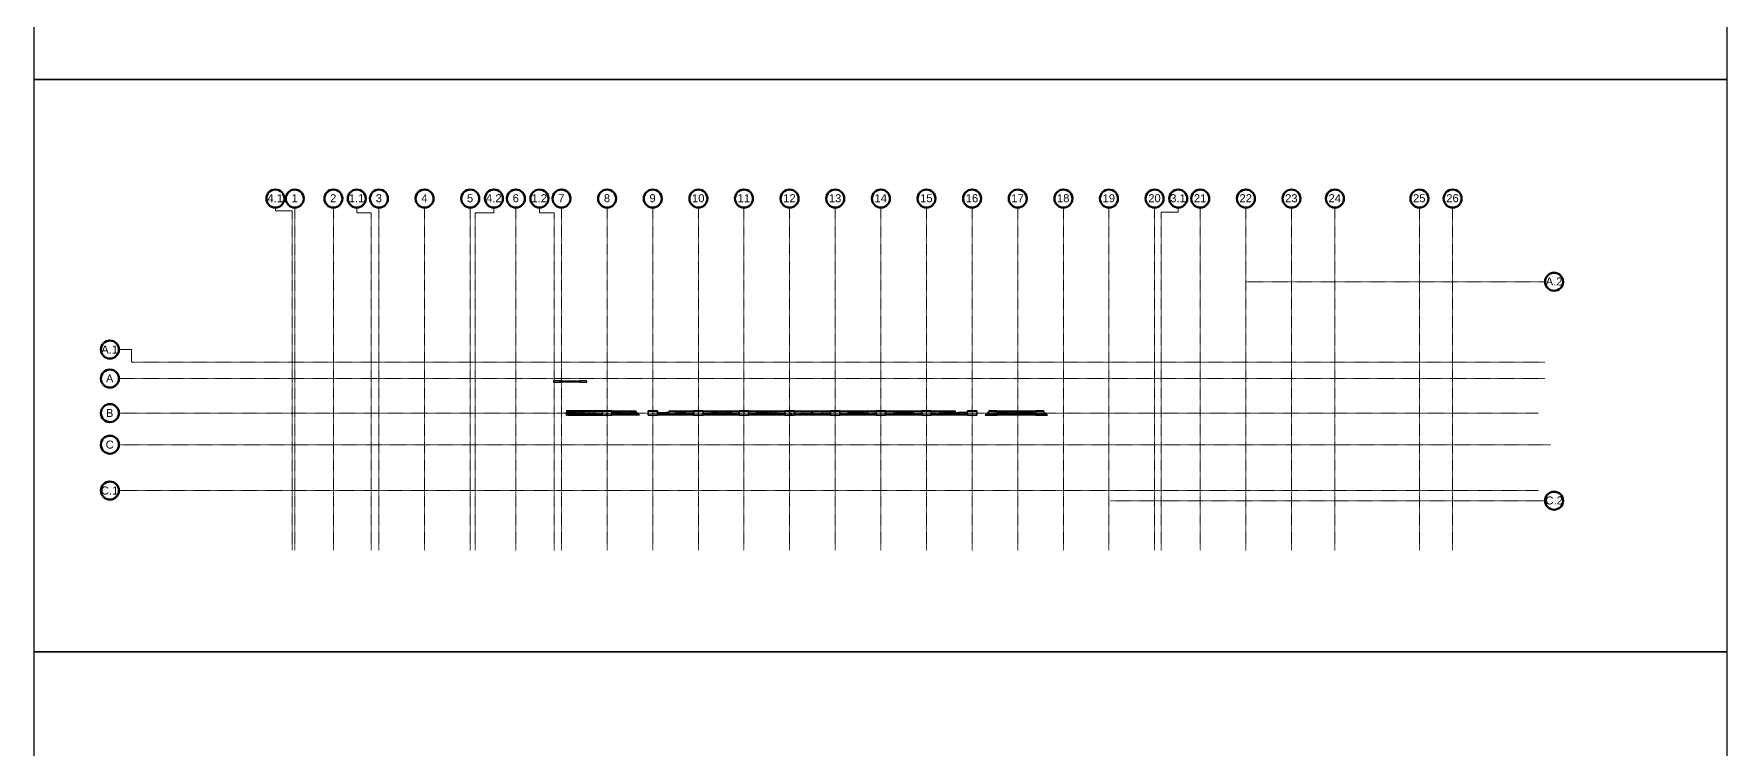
# Model space of a CAD drawing. Header units: millimetres. Extents: x -70132 to 394080, y -1879526 to 121974.
# Drawn here: x -66720 to 356364, y -1046022 to -867340 of the extents above; entities that cross this region are included whole.
import ezdxf

# ---------------------------------------------------------------- set-up
doc = ezdxf.new("R2010")
doc.units = ezdxf.units.MM
doc.linetypes.add('DPA_Grid _ Level 100', pattern=[10, 5.5, -1.6, 1.3, -1.6])
for name, color, linetype in [('000 - CONCRETE_COL_HATCH_', 251, 'Continuous'), ('000 - CONCRETE_WALL_HATCH_', 251, 'Continuous'), ('000 - CONCRETE_WALL_MAIN_COLOR_1', 5, 'Continuous'), ('000 - CONCRETE_WALL_MAIN_COLOR_2', 1, 'Continuous'), ('009 - AHP_06_PANEL_MAIN_COLOR_1', 3, 'Continuous'), ('009 - AHP_06_PANEL_SYMBOL_', 251, 'Continuous')]:
    doc.layers.add(name, color=color, linetype=linetype)
doc.layers.add('S-GRID', color=251, linetype='Continuous', lineweight=9)
doc.layers.add('S-GRID-IDEN', color=3, linetype='Continuous', lineweight=50)
doc.styles.add('Arial_1', font='arial.ttf', dxfattribs={"height": 2000})
pattern_1 = [(37.5, (0, 0), (-0.314967, 9.63412), [0, -7.6, 0, -8.5, 0, -8.125]), (7.5, (0, 0), (8.84888, 14.11073), [0, -4.1, 0, -6.85, 0, -2.625]), (327.5, (-6.15, 0), (15.57071, 0.028295), [0, -2.5, 0, -9, 0, -11.75]), (317.5, (-6.15, 0), (15.03063, 4.38838), [0, -1.25, 0, -5.9, 0, -6.75])]

# ---------------------------------------------------------------- blocks, each defined once
blk = doc.blocks.new('Grid - 100 Scale-2291345-4150-01 CONCOURSE LEVEL - REFLECTED CEILING PLAN')
at = {"layer": 'S-GRID-IDEN'}
blk.add_circle((0, 0), 4.5, dxfattribs=at)
blk = doc.blocks.new('W-1-PP19-AR-4150-01-A_20251223-113230_EX_GRID')
at = {"layer": 'S-GRID'}
for p, q in [((-37295, 50549), (-37295, 51340)), ((-16956, 50007), (-16956, 51340)), ((17331, 50007), (17331, 51340)), ((28679, 50007), (28679, 51340)), ((188291, 50168), (188291, 51340)), ((-33055, 50549), (-37295, 50549)), ((-13323, 50007), (-16956, 50007)), ((12602, 50007), (17331, 50007)), ((32355, 50007), (28679, 50007)), ((184065, 50168), (188291, 50168)), ((-73202, 15848), (-76377, 15848)), ((-73202, 12673), (-73202, 15848))]:
    blk.add_line(p, q, dxfattribs=at)
at = {"layer": 'S-GRID', "linetype": 'DPA_Grid _ Level 100'}
for p, q in [((-32435, -34361), (-32435, 51340)), ((-22800, -34321), (-22800, 51340)), ((-11400, -34321), (-11400, 51340)), ((0, -34321), (0, 51340)), ((11400, -34321), (11400, 51340)), ((22800, -34321), (22800, 51340)), ((34200, -34321), (34200, 51340)), ((45600, -34321), (45600, 51340)), ((57000, -34321), (57000, 51340)), ((68400, -34321), (68400, 51340)), ((79800, -34321), (79800, 51340)), ((91200, -34321), (91200, 51340)), ((102600, -34321), (102600, 51340)), ((114000, -34321), (114000, 51340)), ((125400, -34321), (125400, 51340)), ((136800, -34321), (136800, 51340)), ((148200, -34321), (148200, 51340)), ((159600, -34321), (159600, 51340)), ((171000, -34321), (171000, 51340)), ((182400, -34321), (182400, 51340)), ((193800, -34321), (193800, 51340)), ((205200, -34321), (205200, 51340)), ((216600, -34321), (216600, 51340)), ((227440, -34321), (227440, 51340)), ((248565, -34321), (248565, 51340)), ((256865, -34321), (256865, 51340)), ((-33055, -34361), (-33055, 50549)), ((-13323, -34321), (-13323, 50007)), ((12602, -34321), (12602, 50007)), ((32355, -34321), (32355, 50007)), ((184065, -34321), (184065, 50168)), ((205200, 32810), (279961, 32810)), ((279961, 8615), (-76377, 8615)), ((279961, 12673), (-73202, 12673)), ((278334, 0), (-76377, 0)), ((281297, -7900), (-76377, -7900)), ((278334, -19375), (-76377, -19375)), ((171385, -21892), (279961, -21892))]:
    blk.add_line(p, q, dxfattribs=at)
at = {"layer": 'S-GRID-IDEN', "xscale": 499.9999999999994, "yscale": 499.9999999999994, "zscale": 499.9999999999994}
for p in [(-37295, 53590), (-32435, 53590), (-22800, 53590), (-16956, 53590), (-11400, 53590), (0, 53590), (11400, 53590), (17331, 53590), (22800, 53590), (28679, 53590), (34200, 53590), (45600, 53590), (57000, 53590), (68400, 53590), (79800, 53590), (91200, 53590), (102600, 53590), (114000, 53590), (125400, 53590), (136800, 53590), (148200, 53590), (159600, 53590), (171000, 53590), (182400, 53590), (188291, 53590), (193800, 53590), (205200, 53590), (216600, 53590), (227440, 53590), (248565, 53590), (256865, 53590)]:
    blk.add_blockref('Grid - 100 Scale-2291345-4150-01 CONCOURSE LEVEL - REFLECTED CEILING PLAN', p, dxfattribs=at)
for p, rotation in [((282211, 32810), 269.9999999999995), ((-78627, 15848), 89.99999999999982), ((-78627, 8615), 89.99999999999982), ((-78627, 0), 89.99999999999982), ((-78627, -7900), 89.99999999999982), ((-78627, -19375), 89.99999999999982), ((282211, -21892), 269.9999999999994)]:
    blk.add_blockref('Grid - 100 Scale-2291345-4150-01 CONCOURSE LEVEL - REFLECTED CEILING PLAN', p, dxfattribs=dict(at, rotation=rotation))
at = {"layer": 'S-GRID-IDEN', "lineweight": 9, "char_height": 2000, "attachment_point": 1, "style": 'Arial_1'}
for s, insert, width in [('4.1', (-39284, 54670), 4729.96), ('1', (-33251, 54670), 1883.97), ('2', (-23616, 54670), 1883.97), ('1.1', (-18945, 54670), 4729.96), ('3', (-12216, 54670), 1883.97), ('4', (-816, 54670), 1883.97), ('5', (10584, 54670), 1883.97), ('4.2', (15342, 54670), 4729.96), ('6', (21984, 54670), 1883.97), ('1.2', (26690, 54670), 4729.96), ('7', (33384, 54670), 1883.97), ('8', (44784, 54670), 1883.97), ('9', (56184, 54670), 1883.97), ('10', (66806, 54670), 3767.93), ('11', (78206, 54670), 3767.93), ('12', (89606, 54670), 3767.93), ('13', (101006, 54670), 3767.93), ('14', (112406, 54670), 3767.93), ('15', (123806, 54670), 3767.93), ('16', (135206, 54670), 3767.93), ('17', (146606, 54670), 3767.93), ('18', (158006, 54670), 3767.93), ('19', (169406, 54670), 3767.93), ('20', (180806, 54670), 3767.93), ('3.1', (186302, 54670), 4729.96), ('21', (192206, 54670), 3767.93), ('22', (203606, 54670), 3767.93), ('23', (215006, 54670), 3767.93), ('24', (225846, 54670), 3767.93), ('25', (246971, 54670), 3767.93), ('26', (255271, 54670), 3767.93), ('A.2', (280117, 33872), 5130.8), ('A.1', (-80798, 16867), 5130.8), ('A', (-79626, 9634), 2284.81), ('B', (-79626, 1019), 2284.81), ('C', (-79691, -6881), 2445.15), ('C.1', (-80866, -18356), 5291.14), ('C.2', (280050, -20830), 5291.14)]:
    blk.add_mtext(s, dxfattribs=dict(at, insert=insert, width=width))
blk = doc.blocks.new('*U1110')
at = {"layer": '000 - CONCRETE_COL_HATCH_'}
h = blk.add_hatch(dxfattribs=at)
h.set_pattern_fill('AR-CONC', color=256, scale=50)
h.paths.add_polyline_path([(-1125, 500), (1125, 500), (1125, -500), (-1125, -500)])
at = {"layer": '000 - CONCRETE_WALL_HATCH_'}
h = blk.add_hatch(dxfattribs=at)
h.set_pattern_fill('AR-SAND', color=256, scale=5)
h.set_pattern_definition(pattern_1)
h.paths.add_polyline_path([(-1165, 540), (-1175, 550), (-1175, -550), (-1165, -540)])
h = blk.add_hatch(dxfattribs=at)
h.set_pattern_fill('AR-SAND', color=256, scale=5)
h.set_pattern_definition(pattern_1)
h.paths.add_polyline_path([(1175, 550), (-1175, 550), (-1165, 540), (1165, 540)])
h = blk.add_hatch(dxfattribs=at)
h.set_pattern_fill('ANSI37', color=256, scale=15)
h.paths.add_polyline_path([(-1125, 500), (-1165, 540), (-1165, -540), (-1125, -500)])
h = blk.add_hatch(dxfattribs=at)
h.set_pattern_fill('ANSI37', color=256, scale=15)
h.paths.add_polyline_path([(-50, 50), (50, 50), (90, 90), (-90, 90)])
h = blk.add_hatch(dxfattribs=at)
h.set_pattern_fill('ANSI37', color=256, scale=15)
h.paths.add_polyline_path([(50, 50), (50, -50), (90, -90), (90, 90)])
h = blk.add_hatch(dxfattribs=at)
h.set_pattern_fill('AR-SAND', color=256, scale=5)
h.set_pattern_definition(pattern_1)
h.paths.add_polyline_path([(1175, 550), (1165, 540), (1165, -540), (1175, -550)])
h = blk.add_hatch(dxfattribs=at)
h.set_pattern_fill('AR-SAND', color=256, scale=5)
h.set_pattern_definition(pattern_1)
h.paths.add_polyline_path([(1165, -540), (-1165, -540), (-1175, -550), (1175, -550)])
h = blk.add_hatch(dxfattribs=at)
h.set_pattern_fill('ANSI37', color=256, scale=15)
h.paths.add_polyline_path([(50, -50), (-50, -50), (-90, -90), (90, -90)])
blk.add_point((0, 0))
at = {"layer": '000 - CONCRETE_WALL_MAIN_COLOR_1'}
blk.add_lwpolyline([(-1125, 500), (1125, 500), (1125, -500), (-1125, -500)], close=True, dxfattribs=at)
at = {"layer": '000 - CONCRETE_WALL_MAIN_COLOR_2'}
for points in [[(-1165, 540), (-1175, 550), (-1175, -550), (-1165, -540)], [(1175, 550), (-1175, 550), (-1165, 540), (1165, 540)], [(1165, 540), (-1165, 540), (-1125, 500), (1125, 500)], [(-1125, 500), (-1165, 540), (-1165, -540), (-1125, -500), (-1125, 500)], [(1165, 540), (1125, 500), (1125, -500), (1165, -540)], [(1175, 550), (1165, 540), (1165, -540), (1175, -550)], [(1165, -540), (-1165, -540), (-1175, -550), (1175, -550)], [(1125, -500), (-1125, -500), (-1165, -540), (1165, -540)]]:
    blk.add_lwpolyline(points, close=True, dxfattribs=at)
blk = doc.blocks.new('*U1101')
at = {"layer": '000 - CONCRETE_COL_HATCH_'}
h = blk.add_hatch(dxfattribs=at)
h.set_pattern_fill('AR-CONC', color=256, scale=50)
h.paths.add_polyline_path([(-1125, 500), (1125, 500), (1125, -500), (-1125, -500)])
at = {"layer": '000 - CONCRETE_WALL_HATCH_'}
h = blk.add_hatch(dxfattribs=at)
h.set_pattern_fill('AR-SAND', color=256, scale=5)
h.set_pattern_definition(pattern_1)
h.paths.add_polyline_path([(-1165, 540), (-1175, 550), (-1175, -550), (-1165, -540)])
h = blk.add_hatch(dxfattribs=at)
h.set_pattern_fill('AR-SAND', color=256, scale=5)
h.set_pattern_definition(pattern_1)
h.paths.add_polyline_path([(1175, 550), (-1175, 550), (-1165, 540), (1165, 540)])
h = blk.add_hatch(dxfattribs=at)
h.set_pattern_fill('ANSI37', color=256, scale=15)
h.paths.add_polyline_path([(-1125, 500), (-1165, 540), (-1165, -540), (-1125, -500)])
h = blk.add_hatch(dxfattribs=at)
h.set_pattern_fill('ANSI37', color=256, scale=15)
h.paths.add_polyline_path([(-50, 50), (50, 50), (90, 90), (-90, 90)])
h = blk.add_hatch(dxfattribs=at)
h.set_pattern_fill('ANSI37', color=256, scale=15)
h.paths.add_polyline_path([(50, 50), (50, -50), (90, -90), (90, 90)])
h = blk.add_hatch(dxfattribs=at)
h.set_pattern_fill('AR-SAND', color=256, scale=5)
h.set_pattern_definition(pattern_1)
h.paths.add_polyline_path([(1175, 550), (1165, 540), (1165, -540), (1175, -550)])
h = blk.add_hatch(dxfattribs=at)
h.set_pattern_fill('AR-SAND', color=256, scale=5)
h.set_pattern_definition(pattern_1)
h.paths.add_polyline_path([(1165, -540), (-1165, -540), (-1175, -550), (1175, -550)])
h = blk.add_hatch(dxfattribs=at)
h.set_pattern_fill('ANSI37', color=256, scale=15)
h.paths.add_polyline_path([(50, -50), (-50, -50), (-90, -90), (90, -90)])
blk.add_point((0, 0))
at = {"layer": '000 - CONCRETE_WALL_MAIN_COLOR_1'}
blk.add_lwpolyline([(-1125, 500), (1125, 500), (1125, -500), (-1125, -500)], close=True, dxfattribs=at)
at = {"layer": '000 - CONCRETE_WALL_MAIN_COLOR_2'}
for points in [[(-1165, 540), (-1175, 550), (-1175, -550), (-1165, -540)], [(1175, 550), (-1175, 550), (-1165, 540), (1165, 540)], [(1165, 540), (-1165, 540), (-1125, 500), (1125, 500)], [(-1125, 500), (-1165, 540), (-1165, -540), (-1125, -500), (-1125, 500)], [(1165, 540), (1125, 500), (1125, -500), (1165, -540)], [(1175, 550), (1165, 540), (1165, -540), (1175, -550)], [(1165, -540), (-1165, -540), (-1175, -550), (1175, -550)], [(1125, -500), (-1125, -500), (-1165, -540), (1165, -540)]]:
    blk.add_lwpolyline(points, close=True, dxfattribs=at)
blk = doc.blocks.new('*U1102')
at = {"layer": '000 - CONCRETE_COL_HATCH_'}
h = blk.add_hatch(dxfattribs=at)
h.set_pattern_fill('AR-CONC', color=256, scale=50)
h.paths.add_polyline_path([(-1125, 500), (1125, 500), (1125, -500), (-1125, -500)])
at = {"layer": '000 - CONCRETE_WALL_HATCH_'}
h = blk.add_hatch(dxfattribs=at)
h.set_pattern_fill('AR-SAND', color=256, scale=5)
h.set_pattern_definition(pattern_1)
h.paths.add_polyline_path([(-1165, 540), (-1175, 550), (-1175, -550), (-1165, -540)])
h = blk.add_hatch(dxfattribs=at)
h.set_pattern_fill('AR-SAND', color=256, scale=5)
h.set_pattern_definition(pattern_1)
h.paths.add_polyline_path([(1175, 550), (-1175, 550), (-1165, 540), (1165, 540)])
h = blk.add_hatch(dxfattribs=at)
h.set_pattern_fill('ANSI37', color=256, scale=15)
h.paths.add_polyline_path([(-1125, 500), (-1165, 540), (-1165, -540), (-1125, -500)])
h = blk.add_hatch(dxfattribs=at)
h.set_pattern_fill('ANSI37', color=256, scale=15)
h.paths.add_polyline_path([(-50, 50), (50, 50), (90, 90), (-90, 90)])
h = blk.add_hatch(dxfattribs=at)
h.set_pattern_fill('ANSI37', color=256, scale=15)
h.paths.add_polyline_path([(50, 50), (50, -50), (90, -90), (90, 90)])
h = blk.add_hatch(dxfattribs=at)
h.set_pattern_fill('AR-SAND', color=256, scale=5)
h.set_pattern_definition(pattern_1)
h.paths.add_polyline_path([(1175, 550), (1165, 540), (1165, -540), (1175, -550)])
h = blk.add_hatch(dxfattribs=at)
h.set_pattern_fill('AR-SAND', color=256, scale=5)
h.set_pattern_definition(pattern_1)
h.paths.add_polyline_path([(1165, -540), (-1165, -540), (-1175, -550), (1175, -550)])
h = blk.add_hatch(dxfattribs=at)
h.set_pattern_fill('ANSI37', color=256, scale=15)
h.paths.add_polyline_path([(50, -50), (-50, -50), (-90, -90), (90, -90)])
blk.add_point((0, 0))
at = {"layer": '000 - CONCRETE_WALL_MAIN_COLOR_1'}
blk.add_lwpolyline([(-1125, 500), (1125, 500), (1125, -500), (-1125, -500)], close=True, dxfattribs=at)
at = {"layer": '000 - CONCRETE_WALL_MAIN_COLOR_2'}
for points in [[(-1165, 540), (-1175, 550), (-1175, -550), (-1165, -540)], [(1175, 550), (-1175, 550), (-1165, 540), (1165, 540)], [(1165, 540), (-1165, 540), (-1125, 500), (1125, 500)], [(-1125, 500), (-1165, 540), (-1165, -540), (-1125, -500), (-1125, 500)], [(1165, 540), (1125, 500), (1125, -500), (1165, -540)], [(1175, 550), (1165, 540), (1165, -540), (1175, -550)], [(1165, -540), (-1165, -540), (-1175, -550), (1175, -550)], [(1125, -500), (-1125, -500), (-1165, -540), (1165, -540)]]:
    blk.add_lwpolyline(points, close=True, dxfattribs=at)
blk = doc.blocks.new('*U1103')
at = {"layer": '000 - CONCRETE_COL_HATCH_'}
h = blk.add_hatch(dxfattribs=at)
h.set_pattern_fill('AR-CONC', color=256, scale=50)
h.paths.add_polyline_path([(-1125, 500), (1125, 500), (1125, -500), (-1125, -500)])
at = {"layer": '000 - CONCRETE_WALL_HATCH_'}
h = blk.add_hatch(dxfattribs=at)
h.set_pattern_fill('AR-SAND', color=256, scale=5)
h.set_pattern_definition(pattern_1)
h.paths.add_polyline_path([(-1165, 540), (-1175, 550), (-1175, -550), (-1165, -540)])
h = blk.add_hatch(dxfattribs=at)
h.set_pattern_fill('AR-SAND', color=256, scale=5)
h.set_pattern_definition(pattern_1)
h.paths.add_polyline_path([(1175, 550), (-1175, 550), (-1165, 540), (1165, 540)])
h = blk.add_hatch(dxfattribs=at)
h.set_pattern_fill('ANSI37', color=256, scale=15)
h.paths.add_polyline_path([(-1125, 500), (-1165, 540), (-1165, -540), (-1125, -500)])
h = blk.add_hatch(dxfattribs=at)
h.set_pattern_fill('ANSI37', color=256, scale=15)
h.paths.add_polyline_path([(-50, 50), (50, 50), (90, 90), (-90, 90)])
h = blk.add_hatch(dxfattribs=at)
h.set_pattern_fill('ANSI37', color=256, scale=15)
h.paths.add_polyline_path([(50, 50), (50, -50), (90, -90), (90, 90)])
h = blk.add_hatch(dxfattribs=at)
h.set_pattern_fill('AR-SAND', color=256, scale=5)
h.set_pattern_definition(pattern_1)
h.paths.add_polyline_path([(1175, 550), (1165, 540), (1165, -540), (1175, -550)])
h = blk.add_hatch(dxfattribs=at)
h.set_pattern_fill('AR-SAND', color=256, scale=5)
h.set_pattern_definition(pattern_1)
h.paths.add_polyline_path([(1165, -540), (-1165, -540), (-1175, -550), (1175, -550)])
h = blk.add_hatch(dxfattribs=at)
h.set_pattern_fill('ANSI37', color=256, scale=15)
h.paths.add_polyline_path([(50, -50), (-50, -50), (-90, -90), (90, -90)])
blk.add_point((0, 0))
at = {"layer": '000 - CONCRETE_WALL_MAIN_COLOR_1'}
blk.add_lwpolyline([(-1125, 500), (1125, 500), (1125, -500), (-1125, -500)], close=True, dxfattribs=at)
at = {"layer": '000 - CONCRETE_WALL_MAIN_COLOR_2'}
for points in [[(-1165, 540), (-1175, 550), (-1175, -550), (-1165, -540)], [(1175, 550), (-1175, 550), (-1165, 540), (1165, 540)], [(1165, 540), (-1165, 540), (-1125, 500), (1125, 500)], [(-1125, 500), (-1165, 540), (-1165, -540), (-1125, -500), (-1125, 500)], [(1165, 540), (1125, 500), (1125, -500), (1165, -540)], [(1175, 550), (1165, 540), (1165, -540), (1175, -550)], [(1165, -540), (-1165, -540), (-1175, -550), (1175, -550)], [(1125, -500), (-1125, -500), (-1165, -540), (1165, -540)]]:
    blk.add_lwpolyline(points, close=True, dxfattribs=at)
blk = doc.blocks.new('*U1104')
at = {"layer": '000 - CONCRETE_COL_HATCH_'}
h = blk.add_hatch(dxfattribs=at)
h.set_pattern_fill('AR-CONC', color=256, scale=50)
h.paths.add_polyline_path([(-1125, 500), (1125, 500), (1125, -500), (-1125, -500)])
at = {"layer": '000 - CONCRETE_WALL_HATCH_'}
h = blk.add_hatch(dxfattribs=at)
h.set_pattern_fill('AR-SAND', color=256, scale=5)
h.set_pattern_definition(pattern_1)
h.paths.add_polyline_path([(-1165, 540), (-1175, 550), (-1175, -550), (-1165, -540)])
h = blk.add_hatch(dxfattribs=at)
h.set_pattern_fill('AR-SAND', color=256, scale=5)
h.set_pattern_definition(pattern_1)
h.paths.add_polyline_path([(1175, 550), (-1175, 550), (-1165, 540), (1165, 540)])
h = blk.add_hatch(dxfattribs=at)
h.set_pattern_fill('ANSI37', color=256, scale=15)
h.paths.add_polyline_path([(-1125, 500), (-1165, 540), (-1165, -540), (-1125, -500)])
h = blk.add_hatch(dxfattribs=at)
h.set_pattern_fill('ANSI37', color=256, scale=15)
h.paths.add_polyline_path([(-50, 50), (50, 50), (90, 90), (-90, 90)])
h = blk.add_hatch(dxfattribs=at)
h.set_pattern_fill('ANSI37', color=256, scale=15)
h.paths.add_polyline_path([(50, 50), (50, -50), (90, -90), (90, 90)])
h = blk.add_hatch(dxfattribs=at)
h.set_pattern_fill('AR-SAND', color=256, scale=5)
h.set_pattern_definition(pattern_1)
h.paths.add_polyline_path([(1175, 550), (1165, 540), (1165, -540), (1175, -550)])
h = blk.add_hatch(dxfattribs=at)
h.set_pattern_fill('AR-SAND', color=256, scale=5)
h.set_pattern_definition(pattern_1)
h.paths.add_polyline_path([(1165, -540), (-1165, -540), (-1175, -550), (1175, -550)])
h = blk.add_hatch(dxfattribs=at)
h.set_pattern_fill('ANSI37', color=256, scale=15)
h.paths.add_polyline_path([(50, -50), (-50, -50), (-90, -90), (90, -90)])
blk.add_point((0, 0))
at = {"layer": '000 - CONCRETE_WALL_MAIN_COLOR_1'}
blk.add_lwpolyline([(-1125, 500), (1125, 500), (1125, -500), (-1125, -500)], close=True, dxfattribs=at)
at = {"layer": '000 - CONCRETE_WALL_MAIN_COLOR_2'}
for points in [[(-1165, 540), (-1175, 550), (-1175, -550), (-1165, -540)], [(1175, 550), (-1175, 550), (-1165, 540), (1165, 540)], [(1165, 540), (-1165, 540), (-1125, 500), (1125, 500)], [(-1125, 500), (-1165, 540), (-1165, -540), (-1125, -500), (-1125, 500)], [(1165, 540), (1125, 500), (1125, -500), (1165, -540)], [(1175, 550), (1165, 540), (1165, -540), (1175, -550)], [(1165, -540), (-1165, -540), (-1175, -550), (1175, -550)], [(1125, -500), (-1125, -500), (-1165, -540), (1165, -540)]]:
    blk.add_lwpolyline(points, close=True, dxfattribs=at)
blk = doc.blocks.new('*U1105')
at = {"layer": '000 - CONCRETE_COL_HATCH_'}
h = blk.add_hatch(dxfattribs=at)
h.set_pattern_fill('AR-CONC', color=256, scale=50)
h.paths.add_polyline_path([(-1125, 500), (1125, 500), (1125, -500), (-1125, -500)])
at = {"layer": '000 - CONCRETE_WALL_HATCH_'}
h = blk.add_hatch(dxfattribs=at)
h.set_pattern_fill('AR-SAND', color=256, scale=5)
h.set_pattern_definition(pattern_1)
h.paths.add_polyline_path([(-1165, 540), (-1175, 550), (-1175, -550), (-1165, -540)])
h = blk.add_hatch(dxfattribs=at)
h.set_pattern_fill('AR-SAND', color=256, scale=5)
h.set_pattern_definition(pattern_1)
h.paths.add_polyline_path([(1175, 550), (-1175, 550), (-1165, 540), (1165, 540)])
h = blk.add_hatch(dxfattribs=at)
h.set_pattern_fill('ANSI37', color=256, scale=15)
h.paths.add_polyline_path([(-1125, 500), (-1165, 540), (-1165, -540), (-1125, -500)])
h = blk.add_hatch(dxfattribs=at)
h.set_pattern_fill('ANSI37', color=256, scale=15)
h.paths.add_polyline_path([(-50, 50), (50, 50), (90, 90), (-90, 90)])
h = blk.add_hatch(dxfattribs=at)
h.set_pattern_fill('ANSI37', color=256, scale=15)
h.paths.add_polyline_path([(50, 50), (50, -50), (90, -90), (90, 90)])
h = blk.add_hatch(dxfattribs=at)
h.set_pattern_fill('AR-SAND', color=256, scale=5)
h.set_pattern_definition(pattern_1)
h.paths.add_polyline_path([(1175, 550), (1165, 540), (1165, -540), (1175, -550)])
h = blk.add_hatch(dxfattribs=at)
h.set_pattern_fill('AR-SAND', color=256, scale=5)
h.set_pattern_definition(pattern_1)
h.paths.add_polyline_path([(1165, -540), (-1165, -540), (-1175, -550), (1175, -550)])
h = blk.add_hatch(dxfattribs=at)
h.set_pattern_fill('ANSI37', color=256, scale=15)
h.paths.add_polyline_path([(50, -50), (-50, -50), (-90, -90), (90, -90)])
blk.add_point((0, 0))
at = {"layer": '000 - CONCRETE_WALL_MAIN_COLOR_1'}
blk.add_lwpolyline([(-1125, 500), (1125, 500), (1125, -500), (-1125, -500)], close=True, dxfattribs=at)
at = {"layer": '000 - CONCRETE_WALL_MAIN_COLOR_2'}
for points in [[(-1165, 540), (-1175, 550), (-1175, -550), (-1165, -540)], [(1175, 550), (-1175, 550), (-1165, 540), (1165, 540)], [(1165, 540), (-1165, 540), (-1125, 500), (1125, 500)], [(-1125, 500), (-1165, 540), (-1165, -540), (-1125, -500), (-1125, 500)], [(1165, 540), (1125, 500), (1125, -500), (1165, -540)], [(1175, 550), (1165, 540), (1165, -540), (1175, -550)], [(1165, -540), (-1165, -540), (-1175, -550), (1175, -550)], [(1125, -500), (-1125, -500), (-1165, -540), (1165, -540)]]:
    blk.add_lwpolyline(points, close=True, dxfattribs=at)
blk = doc.blocks.new('*U1106')
at = {"layer": '000 - CONCRETE_COL_HATCH_'}
h = blk.add_hatch(dxfattribs=at)
h.set_pattern_fill('AR-CONC', color=256, scale=50)
h.paths.add_polyline_path([(-1125, 500), (1125, 500), (1125, -500), (-1125, -500)])
at = {"layer": '000 - CONCRETE_WALL_HATCH_'}
h = blk.add_hatch(dxfattribs=at)
h.set_pattern_fill('AR-SAND', color=256, scale=5)
h.set_pattern_definition(pattern_1)
h.paths.add_polyline_path([(-1165, 540), (-1175, 550), (-1175, -550), (-1165, -540)])
h = blk.add_hatch(dxfattribs=at)
h.set_pattern_fill('AR-SAND', color=256, scale=5)
h.set_pattern_definition(pattern_1)
h.paths.add_polyline_path([(1175, 550), (-1175, 550), (-1165, 540), (1165, 540)])
h = blk.add_hatch(dxfattribs=at)
h.set_pattern_fill('ANSI37', color=256, scale=15)
h.paths.add_polyline_path([(-1125, 500), (-1165, 540), (-1165, -540), (-1125, -500)])
h = blk.add_hatch(dxfattribs=at)
h.set_pattern_fill('ANSI37', color=256, scale=15)
h.paths.add_polyline_path([(-50, 50), (50, 50), (90, 90), (-90, 90)])
h = blk.add_hatch(dxfattribs=at)
h.set_pattern_fill('ANSI37', color=256, scale=15)
h.paths.add_polyline_path([(50, 50), (50, -50), (90, -90), (90, 90)])
h = blk.add_hatch(dxfattribs=at)
h.set_pattern_fill('AR-SAND', color=256, scale=5)
h.set_pattern_definition(pattern_1)
h.paths.add_polyline_path([(1175, 550), (1165, 540), (1165, -540), (1175, -550)])
h = blk.add_hatch(dxfattribs=at)
h.set_pattern_fill('AR-SAND', color=256, scale=5)
h.set_pattern_definition(pattern_1)
h.paths.add_polyline_path([(1165, -540), (-1165, -540), (-1175, -550), (1175, -550)])
h = blk.add_hatch(dxfattribs=at)
h.set_pattern_fill('ANSI37', color=256, scale=15)
h.paths.add_polyline_path([(50, -50), (-50, -50), (-90, -90), (90, -90)])
blk.add_point((0, 0))
at = {"layer": '000 - CONCRETE_WALL_MAIN_COLOR_1'}
blk.add_lwpolyline([(-1125, 500), (1125, 500), (1125, -500), (-1125, -500)], close=True, dxfattribs=at)
at = {"layer": '000 - CONCRETE_WALL_MAIN_COLOR_2'}
for points in [[(-1165, 540), (-1175, 550), (-1175, -550), (-1165, -540)], [(1175, 550), (-1175, 550), (-1165, 540), (1165, 540)], [(1165, 540), (-1165, 540), (-1125, 500), (1125, 500)], [(-1125, 500), (-1165, 540), (-1165, -540), (-1125, -500), (-1125, 500)], [(1165, 540), (1125, 500), (1125, -500), (1165, -540)], [(1175, 550), (1165, 540), (1165, -540), (1175, -550)], [(1165, -540), (-1165, -540), (-1175, -550), (1175, -550)], [(1125, -500), (-1125, -500), (-1165, -540), (1165, -540)]]:
    blk.add_lwpolyline(points, close=True, dxfattribs=at)
blk = doc.blocks.new('*U1107')
at = {"layer": '000 - CONCRETE_COL_HATCH_'}
h = blk.add_hatch(dxfattribs=at)
h.set_pattern_fill('AR-CONC', color=256, scale=50)
h.paths.add_polyline_path([(-1125, 500), (1125, 500), (1125, -500), (-1125, -500)])
at = {"layer": '000 - CONCRETE_WALL_HATCH_'}
h = blk.add_hatch(dxfattribs=at)
h.set_pattern_fill('AR-SAND', color=256, scale=5)
h.set_pattern_definition(pattern_1)
h.paths.add_polyline_path([(-1165, 540), (-1175, 550), (-1175, -550), (-1165, -540)])
h = blk.add_hatch(dxfattribs=at)
h.set_pattern_fill('AR-SAND', color=256, scale=5)
h.set_pattern_definition(pattern_1)
h.paths.add_polyline_path([(1175, 550), (-1175, 550), (-1165, 540), (1165, 540)])
h = blk.add_hatch(dxfattribs=at)
h.set_pattern_fill('ANSI37', color=256, scale=15)
h.paths.add_polyline_path([(-1125, 500), (-1165, 540), (-1165, -540), (-1125, -500)])
h = blk.add_hatch(dxfattribs=at)
h.set_pattern_fill('ANSI37', color=256, scale=15)
h.paths.add_polyline_path([(-50, 50), (50, 50), (90, 90), (-90, 90)])
h = blk.add_hatch(dxfattribs=at)
h.set_pattern_fill('ANSI37', color=256, scale=15)
h.paths.add_polyline_path([(50, 50), (50, -50), (90, -90), (90, 90)])
h = blk.add_hatch(dxfattribs=at)
h.set_pattern_fill('AR-SAND', color=256, scale=5)
h.set_pattern_definition(pattern_1)
h.paths.add_polyline_path([(1175, 550), (1165, 540), (1165, -540), (1175, -550)])
h = blk.add_hatch(dxfattribs=at)
h.set_pattern_fill('AR-SAND', color=256, scale=5)
h.set_pattern_definition(pattern_1)
h.paths.add_polyline_path([(1165, -540), (-1165, -540), (-1175, -550), (1175, -550)])
h = blk.add_hatch(dxfattribs=at)
h.set_pattern_fill('ANSI37', color=256, scale=15)
h.paths.add_polyline_path([(50, -50), (-50, -50), (-90, -90), (90, -90)])
blk.add_point((0, 0))
at = {"layer": '000 - CONCRETE_WALL_MAIN_COLOR_1'}
blk.add_lwpolyline([(-1125, 500), (1125, 500), (1125, -500), (-1125, -500)], close=True, dxfattribs=at)
at = {"layer": '000 - CONCRETE_WALL_MAIN_COLOR_2'}
for points in [[(-1165, 540), (-1175, 550), (-1175, -550), (-1165, -540)], [(1175, 550), (-1175, 550), (-1165, 540), (1165, 540)], [(1165, 540), (-1165, 540), (-1125, 500), (1125, 500)], [(-1125, 500), (-1165, 540), (-1165, -540), (-1125, -500), (-1125, 500)], [(1165, 540), (1125, 500), (1125, -500), (1165, -540)], [(1175, 550), (1165, 540), (1165, -540), (1175, -550)], [(1165, -540), (-1165, -540), (-1175, -550), (1175, -550)], [(1125, -500), (-1125, -500), (-1165, -540), (1165, -540)]]:
    blk.add_lwpolyline(points, close=True, dxfattribs=at)
blk = doc.blocks.new('*U1109')
at = {"layer": '000 - CONCRETE_COL_HATCH_'}
h = blk.add_hatch(dxfattribs=at)
h.set_pattern_fill('AR-CONC', color=256, scale=50)
h.paths.add_polyline_path([(-1125, 500), (1125, 500), (1125, -500), (-1125, -500)])
at = {"layer": '000 - CONCRETE_WALL_HATCH_'}
h = blk.add_hatch(dxfattribs=at)
h.set_pattern_fill('AR-SAND', color=256, scale=5)
h.set_pattern_definition(pattern_1)
h.paths.add_polyline_path([(-1165, 540), (-1175, 550), (-1175, -550), (-1165, -540)])
h = blk.add_hatch(dxfattribs=at)
h.set_pattern_fill('AR-SAND', color=256, scale=5)
h.set_pattern_definition(pattern_1)
h.paths.add_polyline_path([(1175, 550), (-1175, 550), (-1165, 540), (1165, 540)])
h = blk.add_hatch(dxfattribs=at)
h.set_pattern_fill('ANSI37', color=256, scale=15)
h.paths.add_polyline_path([(-1125, 500), (-1165, 540), (-1165, -540), (-1125, -500)])
h = blk.add_hatch(dxfattribs=at)
h.set_pattern_fill('ANSI37', color=256, scale=15)
h.paths.add_polyline_path([(-50, 50), (50, 50), (90, 90), (-90, 90)])
h = blk.add_hatch(dxfattribs=at)
h.set_pattern_fill('ANSI37', color=256, scale=15)
h.paths.add_polyline_path([(50, 50), (50, -50), (90, -90), (90, 90)])
h = blk.add_hatch(dxfattribs=at)
h.set_pattern_fill('AR-SAND', color=256, scale=5)
h.set_pattern_definition(pattern_1)
h.paths.add_polyline_path([(1175, 550), (1165, 540), (1165, -540), (1175, -550)])
h = blk.add_hatch(dxfattribs=at)
h.set_pattern_fill('AR-SAND', color=256, scale=5)
h.set_pattern_definition(pattern_1)
h.paths.add_polyline_path([(1165, -540), (-1165, -540), (-1175, -550), (1175, -550)])
h = blk.add_hatch(dxfattribs=at)
h.set_pattern_fill('ANSI37', color=256, scale=15)
h.paths.add_polyline_path([(50, -50), (-50, -50), (-90, -90), (90, -90)])
blk.add_point((0, 0))
at = {"layer": '000 - CONCRETE_WALL_MAIN_COLOR_1'}
blk.add_lwpolyline([(-1125, 500), (1125, 500), (1125, -500), (-1125, -500)], close=True, dxfattribs=at)
at = {"layer": '000 - CONCRETE_WALL_MAIN_COLOR_2'}
for points in [[(-1165, 540), (-1175, 550), (-1175, -550), (-1165, -540)], [(1175, 550), (-1175, 550), (-1165, 540), (1165, 540)], [(1165, 540), (-1165, 540), (-1125, 500), (1125, 500)], [(-1125, 500), (-1165, 540), (-1165, -540), (-1125, -500), (-1125, 500)], [(1165, 540), (1125, 500), (1125, -500), (1165, -540)], [(1175, 550), (1165, 540), (1165, -540), (1175, -550)], [(1165, -540), (-1165, -540), (-1175, -550), (1175, -550)], [(1125, -500), (-1125, -500), (-1165, -540), (1165, -540)]]:
    blk.add_lwpolyline(points, close=True, dxfattribs=at)
blk = doc.blocks.new('*U1093')
at = {"layer": '009 - AHP_06_PANEL_MAIN_COLOR_1'}
blk.add_lwpolyline([(0, -100), (2272, -100), (2272, 100), (0, 100)], close=True, dxfattribs=at)
at = {"layer": '009 - AHP_06_PANEL_SYMBOL_'}
blk.add_point((0, 0), dxfattribs=at)
blk = doc.blocks.new('*U1049')
at = {"layer": '009 - AHP_06_PANEL_MAIN_COLOR_1'}
blk.add_lwpolyline([(0, -100), (252, -100), (252, 100), (0, 100)], close=True, dxfattribs=at)
at = {"layer": '009 - AHP_06_PANEL_SYMBOL_'}
blk.add_point((0, 0), dxfattribs=at)
blk = doc.blocks.new('*U1050')
blk.add_point((0, 0))
at = {"layer": '009 - AHP_06_PANEL_MAIN_COLOR_1'}
blk.add_lwpolyline([(-1200, -300), (1200, -300), (1200, 300), (-1200, 300)], close=True, dxfattribs=at)
blk = doc.blocks.new('*U1051')
at = {"layer": '009 - AHP_06_PANEL_MAIN_COLOR_1'}
blk.add_lwpolyline([(0, -300), (2272, -300), (2272, 300), (0, 300)], close=True, dxfattribs=at)
at = {"layer": '009 - AHP_06_PANEL_SYMBOL_'}
blk.add_point((0, 0), dxfattribs=at)
blk = doc.blocks.new('*U1052')
at = {"layer": '009 - AHP_06_PANEL_MAIN_COLOR_1'}
blk.add_lwpolyline([(0, -100), (2130, -100), (2130, 100), (0, 100)], close=True, dxfattribs=at)
at = {"layer": '009 - AHP_06_PANEL_SYMBOL_'}
blk.add_point((0, 0), dxfattribs=at)
blk = doc.blocks.new('*U1053')
blk.add_point((0, 0))
at = {"layer": '009 - AHP_06_PANEL_MAIN_COLOR_1'}
blk.add_lwpolyline([(-1200, -100), (1200, -100), (1200, 100), (-1200, 100)], close=True, dxfattribs=at)
blk = doc.blocks.new('*U1054')
at = {"layer": '009 - AHP_06_PANEL_MAIN_COLOR_1'}
blk.add_lwpolyline([(0, -100), (2000, -100), (2000, 100), (0, 100)], close=True, dxfattribs=at)
at = {"layer": '009 - AHP_06_PANEL_SYMBOL_'}
blk.add_point((0, 0), dxfattribs=at)
blk = doc.blocks.new('*U1055')
at = {"layer": '009 - AHP_06_PANEL_MAIN_COLOR_1'}
blk.add_lwpolyline([(0, -100), (1648, -100), (1648, 100), (0, 100)], close=True, dxfattribs=at)
at = {"layer": '009 - AHP_06_PANEL_SYMBOL_'}
blk.add_point((0, 0), dxfattribs=at)
blk = doc.blocks.new('*U1056')
at = {"layer": '009 - AHP_06_PANEL_MAIN_COLOR_1'}
blk.add_lwpolyline([(0, -300), (2130, -300), (2130, 300), (0, 300)], close=True, dxfattribs=at)
at = {"layer": '009 - AHP_06_PANEL_SYMBOL_'}
blk.add_point((0, 0), dxfattribs=at)
blk = doc.blocks.new('*U1057')
at = {"layer": '009 - AHP_06_PANEL_MAIN_COLOR_1'}
blk.add_lwpolyline([(0, -300), (2000, -300), (2000, 300), (0, 300)], close=True, dxfattribs=at)
at = {"layer": '009 - AHP_06_PANEL_SYMBOL_'}
blk.add_point((0, 0), dxfattribs=at)
blk = doc.blocks.new('*U1058')
blk.add_point((0, 0))
at = {"layer": '009 - AHP_06_PANEL_MAIN_COLOR_1'}
blk.add_lwpolyline([(-1200, -100), (1200, -100), (1200, 100), (-1200, 100)], close=True, dxfattribs=at)
blk = doc.blocks.new('*U1108')
at = {"layer": '009 - AHP_06_PANEL_MAIN_COLOR_1'}
blk.add_lwpolyline([(2049, 0), (2049, 0), (2049, 0), (2249, -200), (0, -200), (0, 0), (2049, 0), (2049, 0), (2049, 0), (2049, 0), (2049, 0), (2049, 0)], close=True, dxfattribs=at)
blk = doc.blocks.new('*U1099')
at = {"layer": '009 - AHP_06_PANEL_MAIN_COLOR_1'}
blk.add_lwpolyline([(2400, 0), (2400, 600), (845, 600), (845, 450), (0, 450), (0, 0), (2400, 0), (2400, 0), (2400, 0), (2400, 0), (2400, 0), (2400, 0)], close=True, dxfattribs=at)
blk = doc.blocks.new('*U1100')
at = {"layer": '009 - AHP_06_PANEL_MAIN_COLOR_1'}
blk.add_lwpolyline([(0, 600), (0, 600), (0, 600), (1399, 600), (1999, 0), (0, 0), (0, 600), (0, 600), (0, 600), (0, 600), (0, 600), (0, 600)], close=True, dxfattribs=at)
blk = doc.blocks.new('*U1062')
at = {"layer": '009 - AHP_06_PANEL_MAIN_COLOR_1'}
blk.add_lwpolyline([(0, -100), (2105, -100), (2105, 100), (0, 100)], close=True, dxfattribs=at)
at = {"layer": '009 - AHP_06_PANEL_SYMBOL_'}
blk.add_point((0, 0), dxfattribs=at)
blk = doc.blocks.new('*U1063')
at = {"layer": '009 - AHP_06_PANEL_MAIN_COLOR_1'}
blk.add_lwpolyline([(0, -225), (2105, -225), (2105, 225), (0, 225)], close=True, dxfattribs=at)
at = {"layer": '009 - AHP_06_PANEL_SYMBOL_'}
blk.add_point((0, 0), dxfattribs=at)
blk = doc.blocks.new('*U1064')
at = {"layer": '009 - AHP_06_PANEL_MAIN_COLOR_1'}
blk.add_lwpolyline([(0, -100), (2102, -100), (2102, 100), (0, 100)], close=True, dxfattribs=at)
at = {"layer": '009 - AHP_06_PANEL_SYMBOL_'}
blk.add_point((0, 0), dxfattribs=at)
blk = doc.blocks.new('*U1065')
at = {"layer": '009 - AHP_06_PANEL_MAIN_COLOR_1'}
blk.add_lwpolyline([(0, -300), (2105, -300), (2105, 300), (0, 300)], close=True, dxfattribs=at)
at = {"layer": '009 - AHP_06_PANEL_SYMBOL_'}
blk.add_point((0, 0), dxfattribs=at)
blk = doc.blocks.new('*U1066')
blk.add_point((0, 0))
at = {"layer": '009 - AHP_06_PANEL_MAIN_COLOR_1'}
blk.add_lwpolyline([(-1200, -100), (1200, -100), (1200, 100), (-1200, 100)], close=True, dxfattribs=at)
blk = doc.blocks.new('*U1067')
at = {"layer": '009 - AHP_06_PANEL_MAIN_COLOR_1'}
blk.add_lwpolyline([(0, -300), (2105, -300), (2105, 300), (0, 300)], close=True, dxfattribs=at)
at = {"layer": '009 - AHP_06_PANEL_SYMBOL_'}
blk.add_point((0, 0), dxfattribs=at)
blk = doc.blocks.new('*U1068')
at = {"layer": '009 - AHP_06_PANEL_MAIN_COLOR_1'}
blk.add_lwpolyline([(0, -100), (2105, -100), (2105, 100), (0, 100)], close=True, dxfattribs=at)
at = {"layer": '009 - AHP_06_PANEL_SYMBOL_'}
blk.add_point((0, 0), dxfattribs=at)
blk = doc.blocks.new('*U1069')
at = {"layer": '009 - AHP_06_PANEL_MAIN_COLOR_1'}
blk.add_lwpolyline([(0, -100), (2105, -100), (2105, 100), (0, 100)], close=True, dxfattribs=at)
at = {"layer": '009 - AHP_06_PANEL_SYMBOL_'}
blk.add_point((0, 0), dxfattribs=at)
blk = doc.blocks.new('*U1070')
at = {"layer": '009 - AHP_06_PANEL_MAIN_COLOR_1'}
blk.add_lwpolyline([(0, -100), (1555, -100), (1555, 100), (0, 100)], close=True, dxfattribs=at)
at = {"layer": '009 - AHP_06_PANEL_SYMBOL_'}
blk.add_point((0, 0), dxfattribs=at)
blk = doc.blocks.new('*U1098')
at = {"layer": '009 - AHP_06_PANEL_MAIN_COLOR_1'}
blk.add_lwpolyline([(0, -200), (0, -200), (0, -200), (2930, -200), (2730, 0), (0, 0), (0, -200), (0, -200), (0, -200), (0, -200), (0, -200), (0, -200)], close=True, dxfattribs=at)
blk = doc.blocks.new('*U1072')
at = {"layer": '009 - AHP_06_PANEL_MAIN_COLOR_1'}
blk.add_lwpolyline([(0, -225), (2105, -225), (2105, 225), (0, 225)], close=True, dxfattribs=at)
at = {"layer": '009 - AHP_06_PANEL_SYMBOL_'}
blk.add_point((0, 0), dxfattribs=at)
blk = doc.blocks.new('*U1094')
at = {"layer": '009 - AHP_06_PANEL_MAIN_COLOR_1'}
blk.add_lwpolyline([(669, 0), (669, 0), (669, 600), (603, 600), (603, 600), (0, 0), (669, 0), (669, 0), (669, 0), (669, 0), (669, 0), (669, 0)], close=True, dxfattribs=at)
blk = doc.blocks.new('*U1095')
at = {"layer": '009 - AHP_06_PANEL_MAIN_COLOR_1'}
blk.add_lwpolyline([(2680, 0), (2680, 0), (2680, 0), (2080, 600), (0, 600), (0, 0), (2680, 0), (2680, 0), (2680, 0), (2680, 0), (2680, 0), (2680, 0)], close=True, dxfattribs=at)
blk = doc.blocks.new('*U1075')
blk.add_point((0, 0))
at = {"layer": '009 - AHP_06_PANEL_MAIN_COLOR_1'}
blk.add_lwpolyline([(-1200, -100), (1200, -100), (1200, 100), (-1200, 100)], close=True, dxfattribs=at)
blk = doc.blocks.new('*U1076')
at = {"layer": '009 - AHP_06_PANEL_MAIN_COLOR_1'}
blk.add_lwpolyline([(0, -100), (1460, -100), (1460, 100), (0, 100)], close=True, dxfattribs=at)
at = {"layer": '009 - AHP_06_PANEL_SYMBOL_'}
blk.add_point((0, 0), dxfattribs=at)
blk = doc.blocks.new('*U1097')
at = {"layer": '009 - AHP_06_PANEL_MAIN_COLOR_1'}
blk.add_lwpolyline([(921, 0), (921, 0), (921, 0), (921, 200), (201, 200), (0, 0), (921, 0), (921, 0), (921, 0), (921, 0), (921, 0), (921, 0)], close=True, dxfattribs=at)
blk = doc.blocks.new('*U1078')
at = {"layer": '009 - AHP_06_PANEL_MAIN_COLOR_1'}
blk.add_lwpolyline([(0, -300), (2105, -300), (2105, 300), (0, 300)], close=True, dxfattribs=at)
at = {"layer": '009 - AHP_06_PANEL_SYMBOL_'}
blk.add_point((0, 0), dxfattribs=at)
blk = doc.blocks.new('*U1096')
at = {"layer": '009 - AHP_06_PANEL_MAIN_COLOR_1'}
blk.add_lwpolyline([(0, 600), (1460, 600), (1460, 450), (2400, 450), (2400, 0), (0, 0), (0, 600), (0, 600), (0, 600), (0, 600), (0, 600), (0, 600)], close=True, dxfattribs=at)
blk = doc.blocks.new('*U1080')
at = {"layer": '009 - AHP_06_PANEL_MAIN_COLOR_1'}
blk.add_lwpolyline([(0, -100), (2045, -100), (2045, 100), (0, 100)], close=True, dxfattribs=at)
at = {"layer": '009 - AHP_06_PANEL_SYMBOL_'}
blk.add_point((0, 0), dxfattribs=at)
blk = doc.blocks.new('*U1081')
at = {"layer": '009 - AHP_06_PANEL_MAIN_COLOR_1'}
blk.add_lwpolyline([(0, -100), (2105, -100), (2105, 100), (0, 100)], close=True, dxfattribs=at)
at = {"layer": '009 - AHP_06_PANEL_SYMBOL_'}
blk.add_point((0, 0), dxfattribs=at)
blk = doc.blocks.new('*U1082')
at = {"layer": '009 - AHP_06_PANEL_MAIN_COLOR_1'}
blk.add_lwpolyline([(0, -100), (2250, -100), (2250, 100), (0, 100)], close=True, dxfattribs=at)
at = {"layer": '009 - AHP_06_PANEL_SYMBOL_'}
blk.add_point((0, 0), dxfattribs=at)
blk = doc.blocks.new('*U1083')
at = {"layer": '009 - AHP_06_PANEL_MAIN_COLOR_1'}
blk.add_lwpolyline([(0, -300), (2250, -300), (2250, 300), (0, 300)], close=True, dxfattribs=at)
at = {"layer": '009 - AHP_06_PANEL_SYMBOL_'}
blk.add_point((0, 0), dxfattribs=at)
blk = doc.blocks.new('*U1084')
at = {"layer": '009 - AHP_06_PANEL_MAIN_COLOR_1'}
blk.add_lwpolyline([(0, -100), (2250, -100), (2250, 100), (0, 100)], close=True, dxfattribs=at)
at = {"layer": '009 - AHP_06_PANEL_SYMBOL_'}
blk.add_point((0, 0), dxfattribs=at)
blk = doc.blocks.new('*U1085')
at = {"layer": '009 - AHP_06_PANEL_MAIN_COLOR_1'}
blk.add_lwpolyline([(0, -100), (2450, -100), (2450, 100), (0, 100)], close=True, dxfattribs=at)
at = {"layer": '009 - AHP_06_PANEL_SYMBOL_'}
blk.add_point((0, 0), dxfattribs=at)
blk = doc.blocks.new('*U1086')
at = {"layer": '009 - AHP_06_PANEL_MAIN_COLOR_1'}
blk.add_lwpolyline([(0, -300), (2450, -300), (2450, 300), (0, 300)], close=True, dxfattribs=at)
at = {"layer": '009 - AHP_06_PANEL_SYMBOL_'}
blk.add_point((0, 0), dxfattribs=at)
blk = doc.blocks.new('*U1087')
at = {"layer": '009 - AHP_06_PANEL_MAIN_COLOR_1'}
blk.add_lwpolyline([(0, -100), (2450, -100), (2450, 100), (0, 100)], close=True, dxfattribs=at)
at = {"layer": '009 - AHP_06_PANEL_SYMBOL_'}
blk.add_point((0, 0), dxfattribs=at)
blk = doc.blocks.new('*U1088')
at = {"layer": '009 - AHP_06_PANEL_MAIN_COLOR_1'}
blk.add_lwpolyline([(0, -167.5), (1745, -167.5), (1745, 167.5), (0, 167.5)], close=True, dxfattribs=at)
at = {"layer": '009 - AHP_06_PANEL_SYMBOL_'}
blk.add_point((0, 0), dxfattribs=at)
blk = doc.blocks.new('*U1089')
blk.add_point((0, 0))
at = {"layer": '009 - AHP_06_PANEL_MAIN_COLOR_1'}
blk.add_lwpolyline([(-1200, -167.5), (1200, -167.5), (1200, 167.5), (-1200, 167.5)], close=True, dxfattribs=at)
blk = doc.blocks.new('*U1090')
at = {"layer": '009 - AHP_06_PANEL_MAIN_COLOR_1'}
blk.add_lwpolyline([(0, -167.5), (1745, -167.5), (1745, 167.5), (0, 167.5)], close=True, dxfattribs=at)
at = {"layer": '009 - AHP_06_PANEL_SYMBOL_'}
blk.add_point((0, 0), dxfattribs=at)
blk = doc.blocks.new('*U1091')
at = {"layer": '009 - AHP_06_PANEL_MAIN_COLOR_1'}
blk.add_lwpolyline([(0, -100), (2105, -100), (2105, 100), (0, 100)], close=True, dxfattribs=at)
at = {"layer": '009 - AHP_06_PANEL_SYMBOL_'}
blk.add_point((0, 0), dxfattribs=at)
blk = doc.blocks.new('*U1092')
at = {"layer": '009 - AHP_06_PANEL_MAIN_COLOR_1'}
blk.add_lwpolyline([(0, -100), (1333, -100), (1333, 100), (0, 100)], close=True, dxfattribs=at)
at = {"layer": '009 - AHP_06_PANEL_SYMBOL_'}
blk.add_point((0, 0), dxfattribs=at)
blk = doc.blocks.new('A$C27a7226f')
at = {"rotation": 180}
for name, p in [('*U1090', (-11650, 7858)), ('*U1054', (-8125, 450)), ('*U1065', (26100, 0)), ('*U1065', (37500, 0)), ('*U1065', (48900, 0)), ('*U1086', (53700, 0)), ('*U1065', (60300, 0)), ('*U1065', (71700, 0)), ('*U1067', (83100, 0)), ('*U1091', (97495, 450)), ('*U1078', (97495, 0)), ('*U1055', (-8125, -450)), ('*U1081', (97495, -450))]:
    blk.add_blockref(name, p, dxfattribs=at)
at = {"xscale": -1}
for name, p in [('*U1089', (-10450, 7858)), ('*U1089', (-8050, 7858)), ('*U1057', (-8125, 0)), ('*U1050', (-6925, 0)), ('*U1093', (3467, 450)), ('*U1051', (3467, 0)), ('*U1058', (4667, 450)), ('*U1050', (4667, 0)), ('*U1063', (14700, -75)), ('*U1070', (17100, 450)), ('*U1058', (18300, 450)), ('*U1050', (18300, 0)), ('*U1062', (26100, 450)), ('*U1066', (27300, 450)), ('*U1050', (27300, 0)), ('*U1066', (29700, 450)), ('*U1050', (29700, 0)), ('*U1062', (37500, 450)), ('*U1066', (38700, 450)), ('*U1050', (38700, 0)), ('*U1066', (41100, 450)), ('*U1050', (41100, 0)), ('*U1062', (48900, 450)), ('*U1085', (53700, 450)), ('*U1062', (60300, 450)), ('*U1066', (61500, 450)), ('*U1050', (61500, 0)), ('*U1066', (63900, 450)), ('*U1050', (63900, 0)), ('*U1062', (71700, 450)), ('*U1066', (72900, 450)), ('*U1050', (72900, 0)), ('*U1066', (75300, 450)), ('*U1050', (75300, 0)), ('*U1068', (83100, 450)), ('*U1066', (84300, 450)), ('*U1050', (84300, 0)), ('*U1075', (98695, 450)), ('*U1050', (98695, 0)), ('*U1075', (101095, 450)), ('*U1050', (101095, 0)), ('*U1075', (103495, 450)), ('*U1050', (103495, 0)), ('*U1075', (105895, 450)), ('*U1050', (105895, 0)), ('*U1093', (3467, -450)), ('*U1058', (4667, -450)), ('*U1062', (14703, -451)), ('*U1058', (15903, -451)), ('*U1058', (18303, -450)), ('*U1062', (26100, -450)), ('*U1066', (27300, -450)), ('*U1066', (29700, -450)), ('*U1062', (37500, -450)), ('*U1066', (38700, -450)), ('*U1066', (41100, -450)), ('*U1062', (48900, -450)), ('*U1087', (53700, -450)), ('*U1062', (60300, -450)), ('*U1066', (61500, -450)), ('*U1066', (63900, -450)), ('*U1062', (71700, -450)), ('*U1066', (72900, -450)), ('*U1066', (75300, -450)), ('*U1069', (83100, -451)), ('*U1066', (84300, -450)), ('*U1066', (86700, -450)), ('*U1075', (98695, -450)), ('*U1075', (101095, -450)), ('*U1075', (103495, -450)), ('*U1075', (105895, -450))]:
    blk.add_blockref(name, p, dxfattribs=at)
for name, p in [('*U1088', (-6850, 7858)), ('*U1053', (-6925, 450)), ('*U1053', (-4525, 450)), ('*U1050', (-4525, 0)), ('*U1052', (-3325, 450)), ('*U1056', (-3325, 0)), ('*U1110', (0, 0)), ('*U1100', (5867, -300)), ('*U1101', (11400, 0)), ('*U1099', (14700, -300)), ('*U1065', (19500, 0)), ('*U1102', (22800, 0)), ('*U1065', (30900, 0)), ('*U1103', (34200, 0)), ('*U1065', (42300, 0)), ('*U1104', (45600, 0)), ('*U1083', (48900, 0)), ('*U1065', (53700, 0)), ('*U1105', (57000, 0)), ('*U1065', (65100, 0)), ('*U1106', (68400, 0)), ('*U1065', (76500, 0)), ('*U1107', (79800, 0)), ('*U1096', (85500, -300)), ('*U1072', (87900, -75)), ('*U1109', (91200, 0)), ('*U1094', (94721, -300)), ('*U1080', (107095, 450)), ('*U1095', (107095, -300)), ('*U1049', (-10125, -450)), ('*U1053', (-6925, -450)), ('*U1053', (-4525, -450)), ('*U1052', (-3325, -450)), ('*U1108', (5867, -350)), ('*U1097', (94469, -550)), ('*U1098', (107095, -350))]:
    blk.add_blockref(name, p)
at = {"xscale": -1, "rotation": 180}
for name, p in [('*U1092', (5867, 450)), ('*U1062', (19500, 450)), ('*U1062', (30900, 450)), ('*U1062', (42300, 450)), ('*U1084', (48900, 450)), ('*U1062', (53700, 450)), ('*U1062', (65100, 450)), ('*U1062', (76500, 450)), ('*U1076', (85500, 450)), ('*U1064', (19503, -450)), ('*U1062', (30900, -450)), ('*U1062', (42300, -450)), ('*U1082', (48900, -450)), ('*U1062', (53700, -450)), ('*U1062', (65100, -450)), ('*U1062', (76500, -450)), ('*U1062', (87900, -450))]:
    blk.add_blockref(name, p, dxfattribs=at)

msp = doc.modelspace()

# ---------------------------------------------------------------- linework, layer by layer
for points in [[(-66720.1, -878775.9), (356364.1, -878775.9), (356364.1, -735811.6), (-66720.1, -735811.6)], [(-66720.1, -1021740.1), (356364.1, -1021740.1), (356364.1, -878775.9), (-66720.1, -878775.9)], [(-66720.1, -1164704.4), (356364.1, -1164704.4), (356364.1, -1021740.1), (-66720.1, -1021740.1)]]:
    msp.add_lwpolyline(points, close=True)

# ---------------------------------------------------------------- block references
for name, p in [('W-1-PP19-AR-4150-01-A_20251223-113230_EX_GRID', (30914.2, -962065.4)), ('A$C27a7226f', (76514.2, -962065.4))]:
    msp.add_blockref(name, p)

doc.saveas('drawing.dxf')
